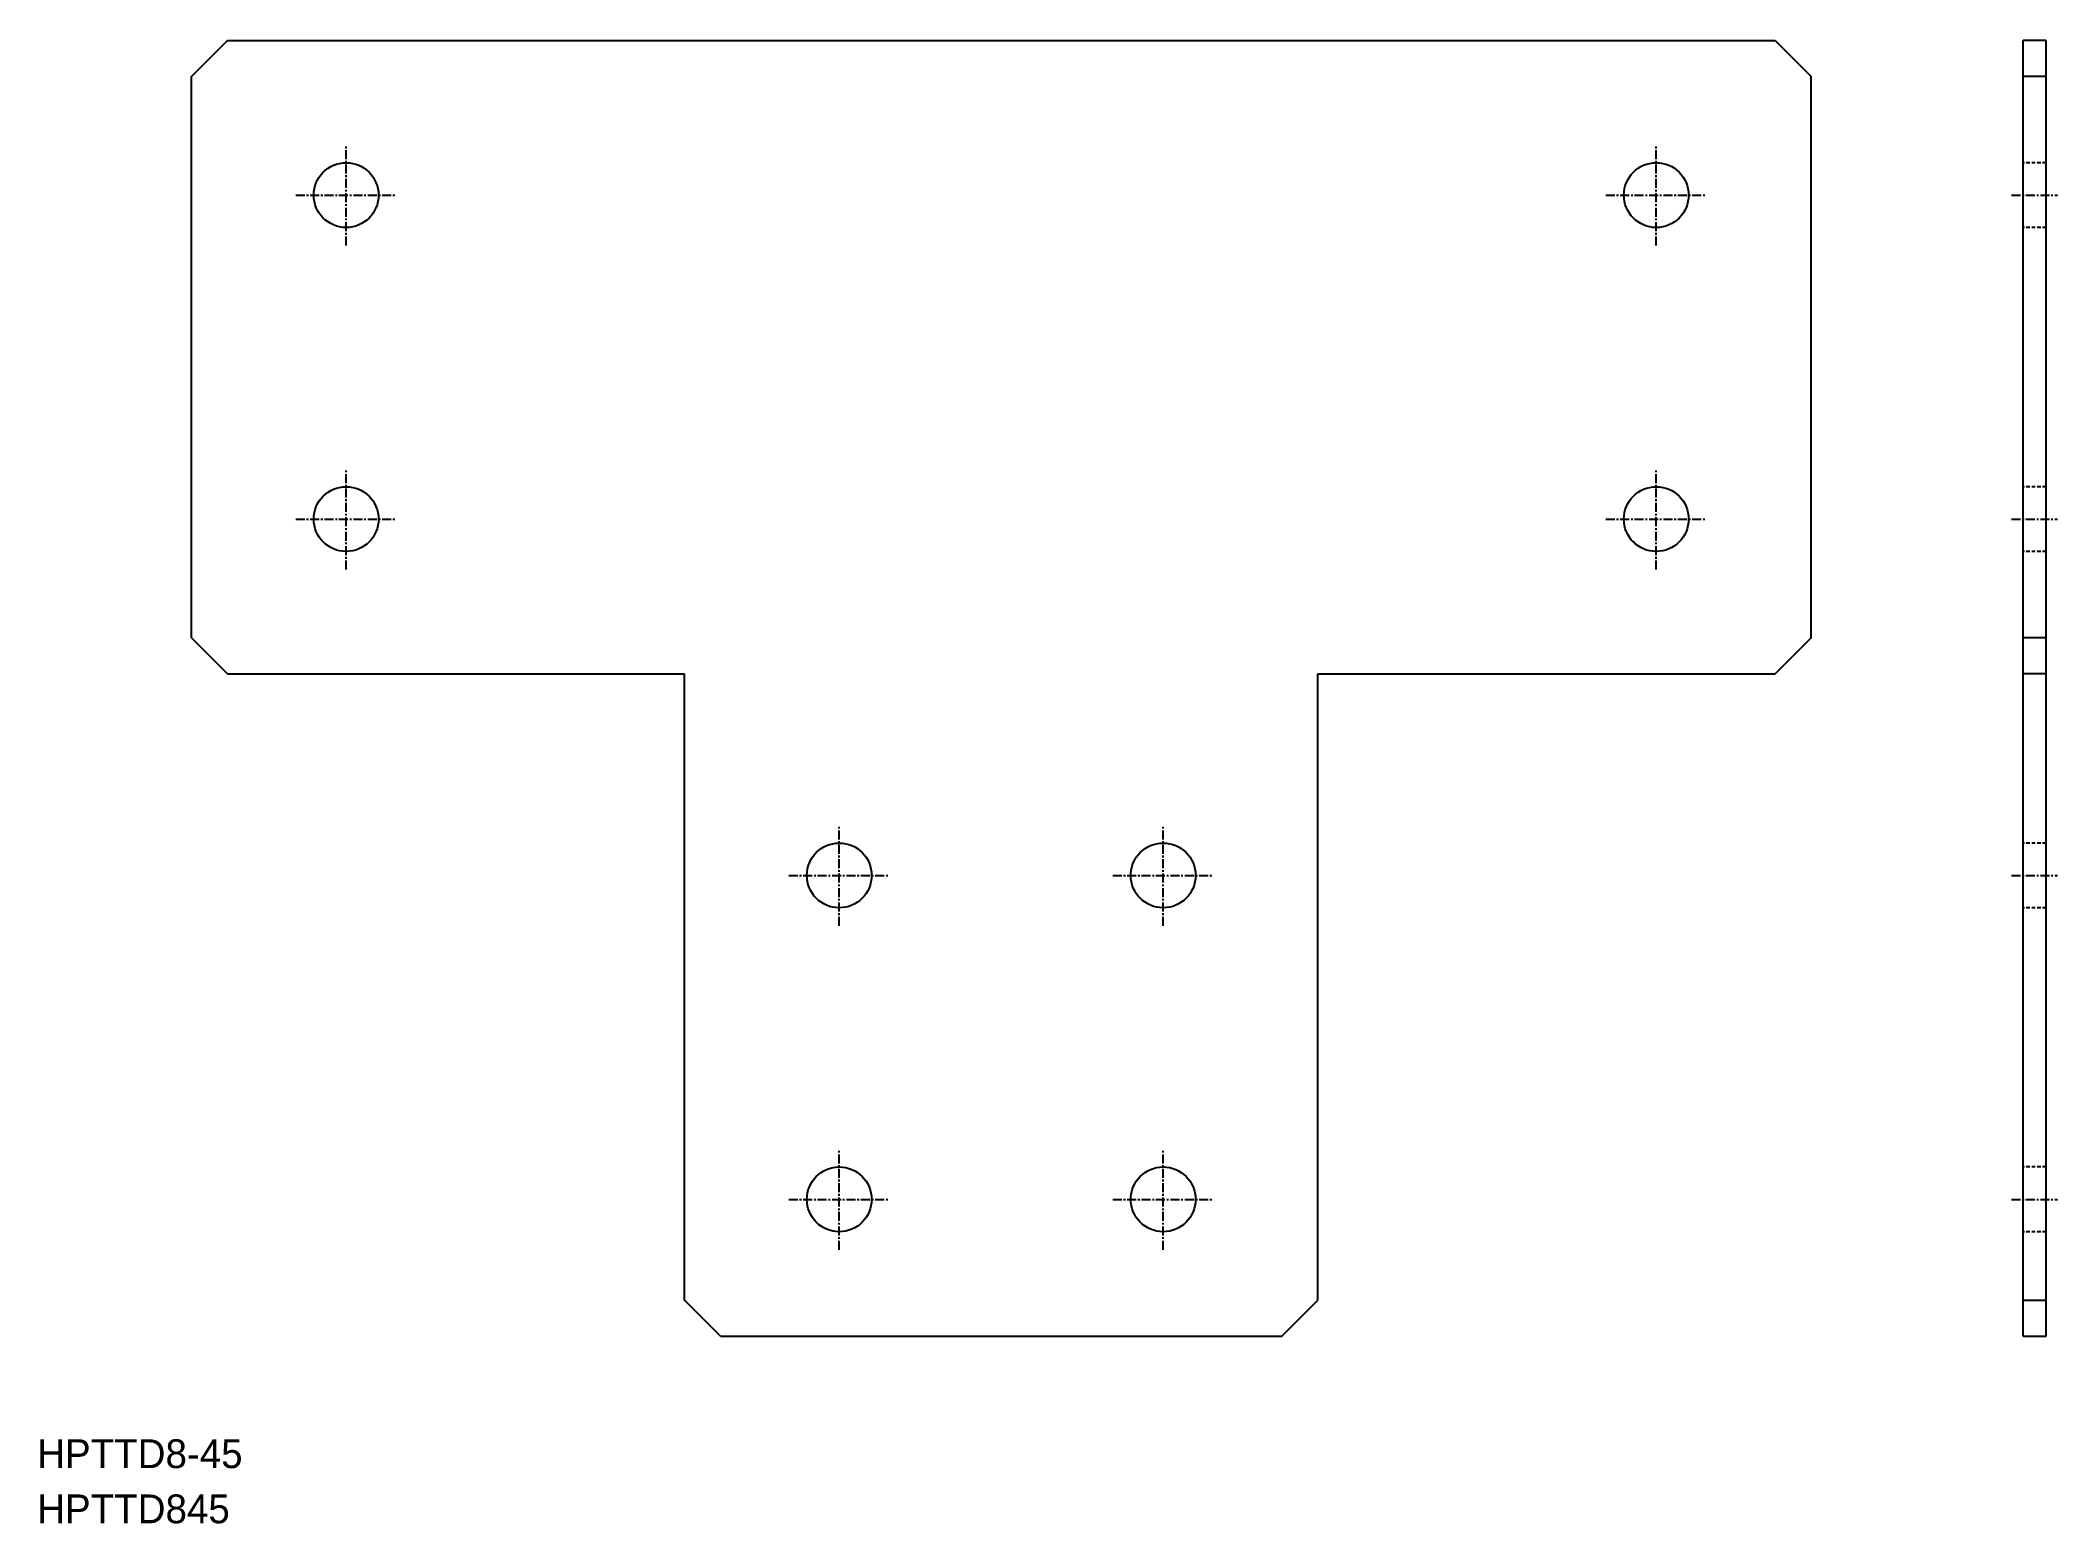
# Model space of a CAD drawing. Extents: x 0 to 281, y 0 to 206.
import ezdxf

# ---------------------------------------------------------------- set-up
doc = ezdxf.new("R2010")
doc.units = 0
doc.linetypes.add('CENTER', pattern=[2, 1.25, -0.25, 0.25, -0.25])
doc.linetypes.add('DASHED', pattern=[0.75, 0.5, -0.25])
doc.layers.get('0').update_dxf_attribs({"linetype": 'CONTINUOUS'})
doc.layers.add('CENTER', color=1, linetype='CENTER')

msp = doc.modelspace()

# ---------------------------------------------------------------- linework, layer by layer
at = {"color": 7, "linetype": 'CONTINUOUS'}
for p, q in [((21.42, 200.99), (26.42, 205.99)), ((26.42, 205.99), (241.42, 205.99)), ((48.92, 205.99), (48.92, 205.99)), ((136.42, 205.99), (136.42, 205.99)), ((241.42, 205.99), (246.42, 200.99)), ((275.88, 25.99), (275.88, 205.99)), ((279.08, 205.99), (275.88, 205.99)), ((279.08, 25.99), (279.08, 205.99)), ((21.42, 122.99), (21.42, 200.99)), ((246.42, 122.99), (246.42, 200.99)), ((279.08, 200.99), (275.88, 200.99)), ((26.42, 117.99), (21.42, 122.99)), ((246.42, 122.99), (241.42, 117.99)), ((279.08, 122.99), (275.88, 122.99)), ((26.42, 117.99), (89.92, 117.99)), ((89.92, 30.99), (89.92, 117.99)), ((177.92, 30.99), (177.92, 117.99)), ((177.92, 117.99), (241.42, 117.99)), ((279.08, 117.99), (275.88, 117.99)), ((94.92, 25.99), (89.92, 30.99)), ((172.92, 25.99), (177.92, 30.99)), ((275.88, 30.99), (279.08, 30.99)), ((94.92, 25.99), (172.92, 25.99)), ((275.88, 25.99), (279.08, 25.99))]:
    msp.add_line(p, q, dxfattribs=at)
at = {"color": 3, "linetype": 'DASHED'}
for p, q in [((279.08, 188.99), (275.88, 188.99)), ((279.08, 179.99), (275.88, 179.99)), ((279.08, 143.99), (275.88, 143.99)), ((279.08, 134.99), (275.88, 134.99)), ((279.08, 94.49), (275.88, 94.49)), ((279.08, 85.49), (275.88, 85.49)), ((279.08, 49.49), (275.88, 49.49)), ((279.08, 40.49), (275.88, 40.49))]:
    msp.add_line(p, q, dxfattribs=at)
at = {"color": 7, "linetype": 'CONTINUOUS'}
for centre in [(42.92, 184.49), (224.92, 184.49), (42.92, 139.49), (224.92, 139.49), (111.42, 89.99), (156.42, 89.99), (111.42, 44.99), (156.42, 44.99)]:
    msp.add_circle(centre, 4.5, dxfattribs=at)
at = {"layer": 'CENTER', "color": 1, "linetype": 'CENTER'}
for p, q in [((42.92, 177.49), (42.92, 191.49)), ((224.92, 177.49), (224.92, 191.49)), ((35.92, 184.49), (49.92, 184.49)), ((217.92, 184.49), (231.92, 184.49)), ((274.28, 184.49), (280.68, 184.49)), ((42.92, 132.49), (42.92, 146.49)), ((224.92, 132.49), (224.92, 146.49)), ((35.92, 139.49), (49.92, 139.49)), ((217.92, 139.49), (231.92, 139.49)), ((274.28, 139.49), (280.68, 139.49)), ((111.42, 82.99), (111.42, 96.99)), ((156.42, 82.99), (156.42, 96.99)), ((104.42, 89.99), (118.42, 89.99)), ((149.42, 89.99), (163.42, 89.99)), ((274.28, 89.99), (280.68, 89.99)), ((111.42, 37.99), (111.42, 51.99)), ((156.42, 37.99), (156.42, 51.99)), ((104.42, 44.99), (118.42, 44.99)), ((149.42, 44.99), (163.42, 44.99)), ((274.28, 44.99), (280.68, 44.99))]:
    msp.add_line(p, q, dxfattribs=at)

# ---------------------------------------------------------------- texts
at = {"color": 7, "linetype": 'CONTINUOUS'}
for s, p in [('HPTTD8-45', (0, 7.66)), ('HPTTD845', (0, 0))]:
    msp.add_text(s, height=4, dxfattribs=at).set_placement(p)

doc.saveas('drawing.dxf')
